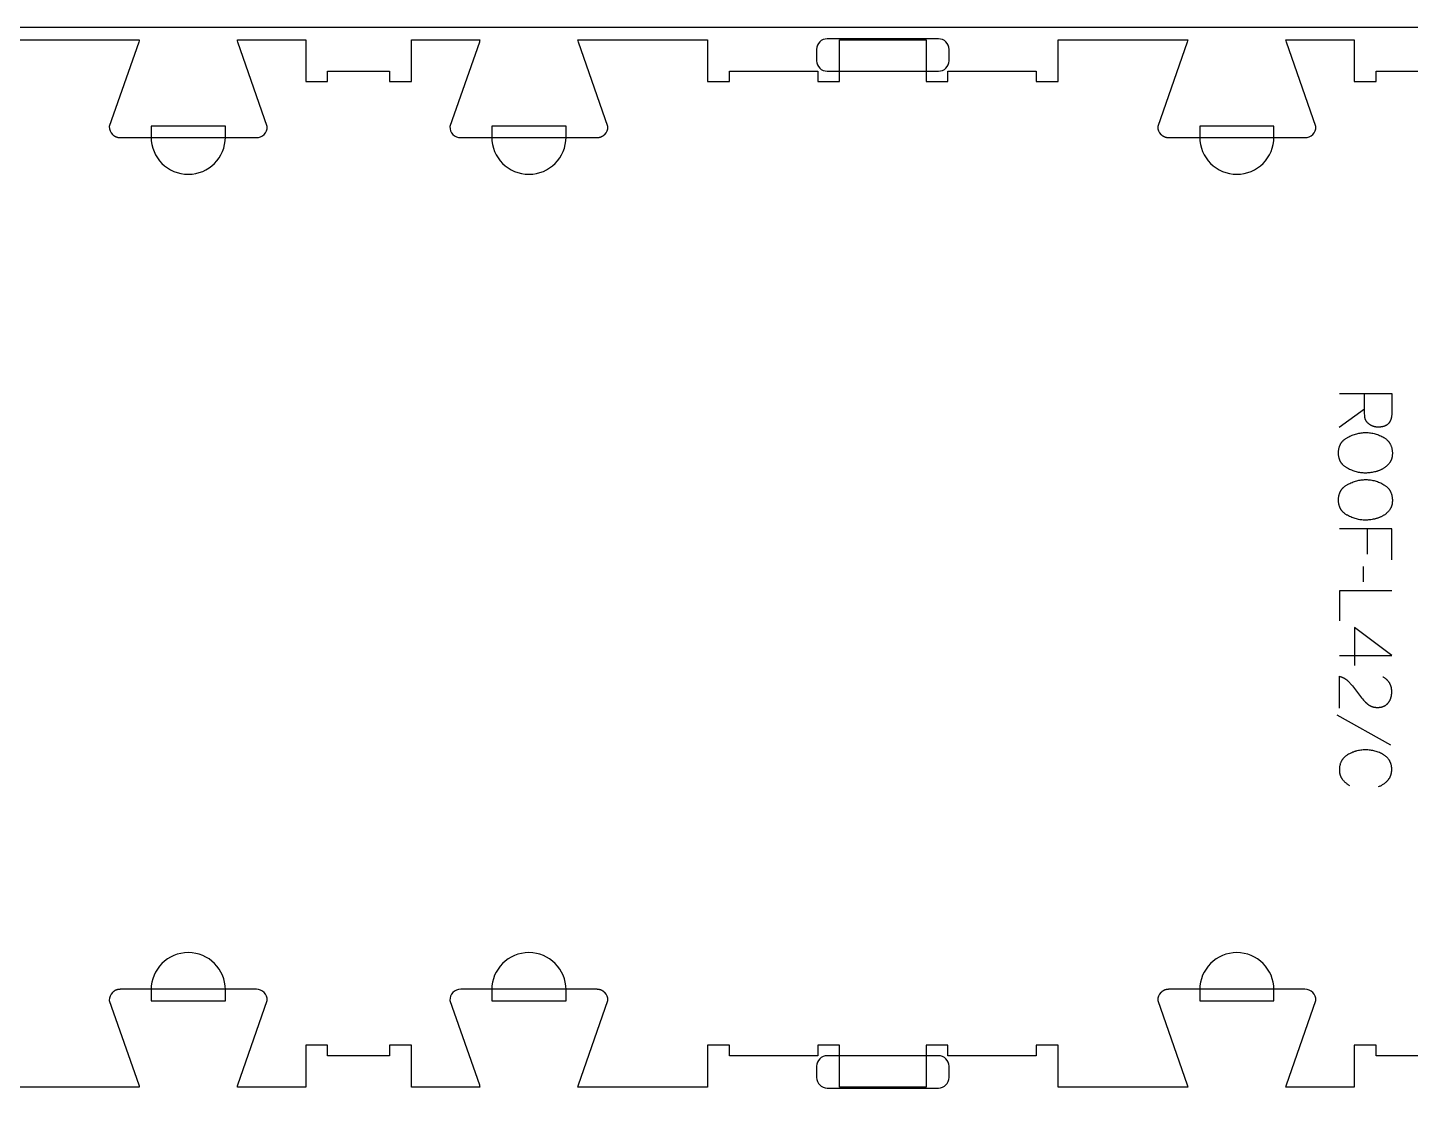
# Model space of a CAD drawing. Extents: x -7518 to -4335, y -84343 to -75479.
# Drawn here: x -6754 to -5963, y -76795 to -76183 of the extents above; entities that cross this region are included whole.
import ezdxf

# ---------------------------------------------------------------- set-up
doc = ezdxf.new("R2010")
doc.units = 0
for name, color, linetype in [('0_SHEET_SPRUCEPLY_2440X122', 1, 'CONTINUOUS'), ('1_ANYTOOL_1MMDEEP_LABELS_S', 2, 'CONTINUOUS'), ('4_ANYTOOL_CUTTHROUGH_OUTSI', 5, 'CONTINUOUS'), ('5_ANYTOOL_HALF_MILL_9MM_IN', 3, 'CONTINUOUS')]:
    doc.layers.add(name, color=color, linetype=linetype)

msp = doc.modelspace()

# ---------------------------------------------------------------- linework, layer by layer
at = {"layer": '0_SHEET_SPRUCEPLY_2440X122'}
msp.add_lwpolyline([(-7146.3, -76182.96), (-7146.3, -77402.96), (-4706.3, -77402.96), (-4706.3, -76182.96)], close=True, dxfattribs=at)
at = {"layer": '1_ANYTOOL_1MMDEEP_LABELS_S'}
for points in [[(-6003.51, -76392.29), (-5973.51, -76392.29), (-5973.51, -76403.65), (-5973.51, -76404.14), (-5973.54, -76404.61), (-5973.55, -76404.84), (-5973.57, -76405.07), (-5973.6, -76405.29), (-5973.63, -76405.51), (-5973.66, -76405.73), (-5973.7, -76405.94), (-5973.74, -76406.15), (-5973.78, -76406.36), (-5973.83, -76406.56), (-5973.88, -76406.75), (-5973.94, -76406.95), (-5974, -76407.13), (-5974.06, -76407.32), (-5974.13, -76407.5), (-5974.2, -76407.68), (-5974.27, -76407.85), (-5974.35, -76408.02), (-5974.43, -76408.18), (-5974.52, -76408.35), (-5974.61, -76408.5), (-5974.7, -76408.66), (-5974.8, -76408.81), (-5974.9, -76408.95), (-5975.01, -76409.1), (-5975.12, -76409.23), (-5975.23, -76409.37), (-5975.35, -76409.5), (-5975.47, -76409.63), (-5975.59, -76409.75), (-5975.72, -76409.87), (-5975.85, -76409.98), (-5975.99, -76410.09), (-5976.13, -76410.2), (-5976.27, -76410.3), (-5976.42, -76410.4), (-5976.57, -76410.5), (-5976.72, -76410.59), (-5976.88, -76410.68), (-5977.05, -76410.76), (-5977.21, -76410.84), (-5977.38, -76410.92), (-5977.56, -76410.99), (-5977.74, -76411.06), (-5977.92, -76411.12), (-5978.1, -76411.18), (-5978.29, -76411.24), (-5978.49, -76411.29), (-5978.68, -76411.34), (-5978.88, -76411.38), (-5979.09, -76411.42), (-5979.3, -76411.46), (-5979.51, -76411.49), (-5979.73, -76411.52), (-5979.95, -76411.55), (-5980.17, -76411.57), (-5980.4, -76411.59), (-5980.87, -76411.61), (-5981.35, -76411.62), (-5981.52, -76411.62), (-5981.7, -76411.61), (-5981.87, -76411.6), (-5982.05, -76411.59), (-5982.22, -76411.57), (-5982.39, -76411.56), (-5982.56, -76411.53), (-5982.73, -76411.51), (-5982.9, -76411.48), (-5983.07, -76411.44), (-5983.24, -76411.41), (-5983.4, -76411.37), (-5983.57, -76411.32), (-5983.73, -76411.28), (-5983.9, -76411.23), (-5984.06, -76411.17), (-5984.22, -76411.12), (-5984.38, -76411.06), (-5984.54, -76410.99), (-5984.7, -76410.92), (-5984.86, -76410.85), (-5985.02, -76410.78), (-5985.17, -76410.7), (-5985.33, -76410.62), (-5985.48, -76410.53), (-5985.63, -76410.44), (-5985.79, -76410.35), (-5985.94, -76410.26), (-5986.09, -76410.16), (-5986.24, -76410.05), (-5986.39, -76409.95), (-5986.53, -76409.84), (-5986.68, -76409.73), (-5986.82, -76409.61), (-5986.96, -76409.5), (-5987.09, -76409.38), (-5987.22, -76409.25), (-5987.34, -76409.13), (-5987.46, -76409), (-5987.57, -76408.87), (-5987.68, -76408.74), (-5987.79, -76408.61), (-5987.89, -76408.47), (-5987.98, -76408.33), (-5988.07, -76408.19), (-5988.16, -76408.05), (-5988.25, -76407.9), (-5988.32, -76407.76), (-5988.4, -76407.6), (-5988.47, -76407.45), (-5988.53, -76407.3), (-5988.59, -76407.14), (-5988.65, -76406.98), (-5988.7, -76406.82), (-5988.75, -76406.65), (-5988.79, -76406.48), (-5988.83, -76406.31), (-5988.87, -76406.14), (-5988.89, -76405.97), (-5988.92, -76405.79), (-5988.94, -76405.61), (-5988.96, -76405.43), (-5988.97, -76405.25), (-5989.04, -76403.33), (-5989.06, -76401.29), (-5989.06, -76392.33)], [(-5989.06, -76401.29), (-6003.55, -76411.75)], [(-5973.51, -76487.56), (-5973.51, -76469.9), (-6003.51, -76469.9)], [(-5987.48, -76484.39), (-5987.48, -76469.9)], [(-5989.62, -76500.2), (-5989.71, -76491.42)], [(-5973.51, -76505.35), (-6003.51, -76505.35), (-6003.51, -76522.45)], [(-6003.51, -76542.29), (-5973.46, -76542.33), (-5994.85, -76526.3)], [(-5994.85, -76526.3), (-5994.85, -76548.08)], [(-6003.46, -76572.5), (-6003.42, -76554.2), (-6002.96, -76554.35), (-6002.74, -76554.43), (-6002.52, -76554.51), (-6002.3, -76554.6), (-6002.08, -76554.69), (-6001.87, -76554.78), (-6001.65, -76554.87), (-6001.44, -76554.97), (-6001.24, -76555.08), (-6001.03, -76555.18), (-6000.83, -76555.3), (-6000.63, -76555.41), (-6000.43, -76555.53), (-6000.23, -76555.65), (-6000.04, -76555.77), (-5999.85, -76555.9), (-5999.66, -76556.03), (-5999.47, -76556.17), (-5999.29, -76556.31), (-5999.11, -76556.45), (-5998.93, -76556.6), (-5998.75, -76556.75), (-5998.58, -76556.9), (-5998.41, -76557.06), (-5998.24, -76557.22), (-5998.07, -76557.38), (-5997.91, -76557.55), (-5997.74, -76557.72), (-5997.58, -76557.89), (-5997.27, -76558.25), (-5996.05, -76559.73), (-5994.86, -76561.22), (-5993.71, -76562.73), (-5992.58, -76564.25), (-5992.02, -76565.01), (-5991.45, -76565.74), (-5990.87, -76566.45), (-5990.28, -76567.14), (-5989.69, -76567.81), (-5989.09, -76568.45), (-5988.48, -76569.07), (-5987.86, -76569.68), (-5987.71, -76569.82), (-5987.55, -76569.96), (-5987.39, -76570.1), (-5987.22, -76570.23), (-5987.06, -76570.35), (-5986.89, -76570.48), (-5986.72, -76570.59), (-5986.55, -76570.71), (-5986.37, -76570.81), (-5986.2, -76570.92), (-5986.02, -76571.02), (-5985.84, -76571.11), (-5985.65, -76571.2), (-5985.47, -76571.29), (-5985.28, -76571.37), (-5985.09, -76571.44), (-5984.9, -76571.51), (-5984.7, -76571.58), (-5984.5, -76571.64), (-5984.3, -76571.7), (-5984.1, -76571.75), (-5983.9, -76571.8), (-5983.69, -76571.85), (-5983.48, -76571.88), (-5983.27, -76571.92), (-5983.06, -76571.95), (-5982.84, -76571.97), (-5982.63, -76572), (-5982.41, -76572.01), (-5982.19, -76572.02), (-5981.96, -76572.03), (-5981.73, -76572.03), (-5981.48, -76572.03), (-5981.24, -76572.02), (-5981, -76572.01), (-5980.76, -76571.99), (-5980.52, -76571.97), (-5980.29, -76571.94), (-5980.06, -76571.91), (-5979.84, -76571.87), (-5979.62, -76571.83), (-5979.4, -76571.79), (-5979.19, -76571.73), (-5978.98, -76571.68), (-5978.78, -76571.61), (-5978.58, -76571.55), (-5978.38, -76571.48), (-5978.19, -76571.4), (-5978, -76571.32), (-5977.81, -76571.23), (-5977.63, -76571.14), (-5977.45, -76571.04), (-5977.28, -76570.94), (-5977.11, -76570.84), (-5976.94, -76570.73), (-5976.78, -76570.61), (-5976.62, -76570.49), (-5976.46, -76570.36), (-5976.31, -76570.23), (-5976.16, -76570.1), (-5976.02, -76569.96), (-5975.88, -76569.81), (-5975.74, -76569.66), (-5975.61, -76569.5), (-5975.48, -76569.34), (-5975.35, -76569.18), (-5975.23, -76569.02), (-5975.11, -76568.85), (-5975, -76568.68), (-5974.89, -76568.51), (-5974.79, -76568.33), (-5974.69, -76568.16), (-5974.59, -76567.98), (-5974.5, -76567.79), (-5974.41, -76567.61), (-5974.33, -76567.42), (-5974.25, -76567.23), (-5974.17, -76567.04), (-5974.1, -76566.84), (-5974.03, -76566.64), (-5973.97, -76566.44), (-5973.91, -76566.24), (-5973.85, -76566.03), (-5973.8, -76565.82), (-5973.75, -76565.61), (-5973.71, -76565.4), (-5973.67, -76565.18), (-5973.64, -76564.96), (-5973.61, -76564.74), (-5973.58, -76564.52), (-5973.56, -76564.29), (-5973.54, -76564.06), (-5973.52, -76563.83), (-5973.51, -76563.59), (-5973.51, -76563.12), (-5973.51, -76562.75), (-5973.53, -76562.39), (-5973.55, -76562.04), (-5973.59, -76561.69), (-5973.63, -76561.35), (-5973.68, -76561.02), (-5973.75, -76560.69), (-5973.82, -76560.37), (-5973.91, -76560.06), (-5973.96, -76559.9), (-5974, -76559.75), (-5974.05, -76559.6), (-5974.11, -76559.45), (-5974.16, -76559.3), (-5974.22, -76559.15), (-5974.28, -76559.01), (-5974.35, -76558.86), (-5974.41, -76558.72), (-5974.48, -76558.58), (-5974.55, -76558.44), (-5974.63, -76558.31), (-5974.7, -76558.17), (-5974.78, -76558.04), (-5974.86, -76557.91), (-5974.95, -76557.78), (-5975.03, -76557.65), (-5975.12, -76557.52), (-5975.21, -76557.4), (-5975.3, -76557.27), (-5975.4, -76557.15), (-5975.5, -76557.03), (-5975.6, -76556.91), (-5975.7, -76556.8), (-5975.81, -76556.68), (-5975.92, -76556.57), (-5976.03, -76556.45), (-5976.14, -76556.34), (-5976.26, -76556.23), (-5976.37, -76556.13), (-5976.5, -76556.02), (-5976.62, -76555.92), (-5976.87, -76555.71), (-5977.14, -76555.52), (-5977.41, -76555.33), (-5977.69, -76555.14), (-5977.99, -76554.97), (-5978.29, -76554.8), (-5978.61, -76554.63)], [(-5973.98, -76593.72), (-6004.75, -76576.53)], [(-5981.01, -76617.33), (-5980.6, -76617.17), (-5980.21, -76617), (-5979.82, -76616.82), (-5979.45, -76616.63), (-5979.08, -76616.43), (-5978.72, -76616.22), (-5978.37, -76616), (-5978.03, -76615.77), (-5977.7, -76615.53), (-5977.38, -76615.28), (-5977.06, -76615.03), (-5976.76, -76614.76), (-5976.46, -76614.48), (-5976.18, -76614.19), (-5975.9, -76613.89), (-5975.63, -76613.58), (-5975.5, -76613.42), (-5975.37, -76613.26), (-5975.25, -76613.1), (-5975.13, -76612.94), (-5975.02, -76612.77), (-5974.91, -76612.6), (-5974.8, -76612.43), (-5974.7, -76612.26), (-5974.6, -76612.09), (-5974.51, -76611.91), (-5974.42, -76611.73), (-5974.33, -76611.55), (-5974.25, -76611.36), (-5974.18, -76611.18), (-5974.1, -76610.99), (-5974.04, -76610.8), (-5973.97, -76610.61), (-5973.91, -76610.42), (-5973.86, -76610.22), (-5973.8, -76610.02), (-5973.76, -76609.82), (-5973.71, -76609.62), (-5973.67, -76609.41), (-5973.64, -76609.21), (-5973.61, -76609), (-5973.58, -76608.79), (-5973.56, -76608.57), (-5973.54, -76608.36), (-5973.52, -76608.14), (-5973.51, -76607.92), (-5973.51, -76607.7), (-5973.51, -76607.48), (-5973.51, -76607.13), (-5973.52, -76606.79), (-5973.55, -76606.46), (-5973.58, -76606.14), (-5973.62, -76605.81), (-5973.67, -76605.5), (-5973.73, -76605.19), (-5973.8, -76604.88), (-5973.88, -76604.58), (-5973.96, -76604.29), (-5974.06, -76604), (-5974.17, -76603.71), (-5974.28, -76603.43), (-5974.34, -76603.29), (-5974.4, -76603.16), (-5974.47, -76603.02), (-5974.54, -76602.89), (-5974.61, -76602.76), (-5974.68, -76602.63), (-5974.75, -76602.5), (-5974.83, -76602.37), (-5974.91, -76602.24), (-5974.99, -76602.12), (-5975.07, -76601.99), (-5975.16, -76601.87), (-5975.25, -76601.75), (-5975.34, -76601.63), (-5975.53, -76601.39), (-5975.72, -76601.16), (-5975.93, -76600.93), (-5976.15, -76600.71), (-5976.37, -76600.5), (-5976.6, -76600.29), (-5976.85, -76600.08), (-5977.1, -76599.88), (-5977.36, -76599.69), (-5977.63, -76599.5), (-5977.91, -76599.32), (-5978.2, -76599.14), (-5978.79, -76598.8), (-5979.39, -76598.48), (-5979.99, -76598.19), (-5980.6, -76597.91), (-5981.22, -76597.66), (-5981.85, -76597.43), (-5982.48, -76597.22), (-5983.12, -76597.03), (-5983.77, -76596.87), (-5984.42, -76596.73), (-5985.09, -76596.61), (-5985.76, -76596.51), (-5986.43, -76596.43), (-5987.12, -76596.38), (-5987.81, -76596.34), (-5988.51, -76596.33), (-5989.2, -76596.34), (-5989.89, -76596.38), (-5990.58, -76596.43), (-5991.26, -76596.51), (-5991.92, -76596.61), (-5992.59, -76596.73), (-5993.24, -76596.88), (-5993.57, -76596.96), (-5993.89, -76597.04), (-5994.21, -76597.14), (-5994.53, -76597.23), (-5994.85, -76597.34), (-5995.16, -76597.45), (-5995.48, -76597.56), (-5995.79, -76597.68), (-5996.41, -76597.94), (-5997.02, -76598.21), (-5997.63, -76598.51), (-5998.22, -76598.84), (-5998.81, -76599.18), (-5999.1, -76599.36), (-5999.38, -76599.55), (-5999.65, -76599.74), (-5999.91, -76599.94), (-6000.16, -76600.14), (-6000.41, -76600.35), (-6000.64, -76600.57), (-6000.87, -76600.79), (-6001.08, -76601.02), (-6001.29, -76601.25), (-6001.48, -76601.49), (-6001.58, -76601.61), (-6001.67, -76601.73), (-6001.76, -76601.86), (-6001.85, -76601.98), (-6001.94, -76602.11), (-6002.02, -76602.24), (-6002.1, -76602.37), (-6002.18, -76602.5), (-6002.26, -76602.63), (-6002.33, -76602.77), (-6002.4, -76602.9), (-6002.47, -76603.04), (-6002.61, -76603.32), (-6002.73, -76603.6), (-6002.85, -76603.89), (-6002.95, -76604.19), (-6003.05, -76604.49), (-6003.13, -76604.8), (-6003.21, -76605.11), (-6003.28, -76605.43), (-6003.34, -76605.75), (-6003.39, -76606.08), (-6003.43, -76606.42), (-6003.46, -76606.76), (-6003.49, -76607.11), (-6003.5, -76607.46), (-6003.51, -76607.82), (-6003.5, -76608.2), (-6003.48, -76608.57), (-6003.47, -76608.76), (-6003.45, -76608.94), (-6003.43, -76609.12), (-6003.4, -76609.3), (-6003.38, -76609.48), (-6003.35, -76609.65), (-6003.31, -76609.83), (-6003.28, -76610), (-6003.24, -76610.17), (-6003.19, -76610.34), (-6003.15, -76610.5), (-6003.1, -76610.67), (-6003.05, -76610.83), (-6002.99, -76610.99), (-6002.93, -76611.15), (-6002.87, -76611.31), (-6002.8, -76611.46), (-6002.74, -76611.62), (-6002.66, -76611.77), (-6002.59, -76611.92), (-6002.51, -76612.06), (-6002.43, -76612.21), (-6002.35, -76612.35), (-6002.26, -76612.5), (-6002.17, -76612.64), (-6002.07, -76612.77), (-6001.98, -76612.91), (-6001.88, -76613.05), (-6001.67, -76613.31), (-6001.46, -76613.57), (-6001.23, -76613.83), (-6001, -76614.08), (-6000.77, -76614.32), (-6000.52, -76614.56), (-6000.27, -76614.79), (-6000.01, -76615.02), (-5999.75, -76615.24), (-5999.47, -76615.46), (-5999.19, -76615.67), (-5998.9, -76615.88), (-5998.61, -76616.08), (-5998.31, -76616.27), (-5997.99, -76616.46), (-5997.68, -76616.65)]]:
    msp.add_lwpolyline(points, dxfattribs=at)
for points in [[(-5973.16, -76426.75), (-5973.17, -76427.12), (-5973.19, -76427.48), (-5973.21, -76427.84), (-5973.26, -76428.19), (-5973.28, -76428.36), (-5973.31, -76428.53), (-5973.34, -76428.7), (-5973.37, -76428.87), (-5973.41, -76429.04), (-5973.45, -76429.2), (-5973.49, -76429.36), (-5973.53, -76429.52), (-5973.58, -76429.68), (-5973.63, -76429.84), (-5973.68, -76429.99), (-5973.74, -76430.14), (-5973.8, -76430.3), (-5973.86, -76430.45), (-5973.93, -76430.59), (-5973.99, -76430.74), (-5974.07, -76430.88), (-5974.14, -76431.03), (-5974.22, -76431.17), (-5974.29, -76431.31), (-5974.38, -76431.44), (-5974.46, -76431.58), (-5974.55, -76431.71), (-5974.64, -76431.85), (-5974.83, -76432.11), (-5975.02, -76432.36), (-5975.22, -76432.61), (-5975.43, -76432.85), (-5975.64, -76433.09), (-5975.86, -76433.32), (-5976.09, -76433.54), (-5976.32, -76433.76), (-5976.56, -76433.97), (-5976.8, -76434.18), (-5977.05, -76434.38), (-5977.31, -76434.57), (-5977.57, -76434.76), (-5977.84, -76434.95), (-5978.11, -76435.12), (-5978.39, -76435.3), (-5978.68, -76435.46), (-5978.97, -76435.62), (-5979.26, -76435.78), (-5979.56, -76435.93), (-5979.86, -76436.07), (-5980.16, -76436.21), (-5980.47, -76436.34), (-5980.78, -76436.46), (-5981.1, -76436.58), (-5981.41, -76436.7), (-5981.74, -76436.81), (-5982.06, -76436.91), (-5982.39, -76437.01), (-5982.73, -76437.1), (-5983.06, -76437.19), (-5983.41, -76437.27), (-5984.09, -76437.41), (-5984.76, -76437.54), (-5985.43, -76437.65), (-5986.09, -76437.73), (-5986.75, -76437.8), (-5987.4, -76437.85), (-5988.04, -76437.88), (-5988.68, -76437.89), (-5989.31, -76437.88), (-5989.95, -76437.85), (-5990.59, -76437.79), (-5991.23, -76437.72), (-5991.86, -76437.62), (-5992.5, -76437.5), (-5993.14, -76437.36), (-5993.78, -76437.2), (-5994.41, -76437.01), (-5995.05, -76436.81), (-5995.69, -76436.58), (-5996.33, -76436.33), (-5996.96, -76436.06), (-5997.6, -76435.77), (-5998.24, -76435.46), (-5998.88, -76435.13), (-5999.19, -76434.95), (-5999.49, -76434.77), (-5999.79, -76434.58), (-6000.07, -76434.38), (-6000.35, -76434.18), (-6000.61, -76433.98), (-6000.86, -76433.76), (-6001.11, -76433.54), (-6001.23, -76433.43), (-6001.34, -76433.32), (-6001.46, -76433.2), (-6001.57, -76433.09), (-6001.67, -76432.97), (-6001.78, -76432.85), (-6001.88, -76432.73), (-6001.98, -76432.6), (-6002.08, -76432.48), (-6002.18, -76432.35), (-6002.27, -76432.22), (-6002.36, -76432.1), (-6002.45, -76431.96), (-6002.54, -76431.83), (-6002.62, -76431.7), (-6002.7, -76431.56), (-6002.78, -76431.43), (-6002.86, -76431.29), (-6002.93, -76431.15), (-6003, -76431), (-6003.07, -76430.86), (-6003.14, -76430.72), (-6003.2, -76430.57), (-6003.26, -76430.42), (-6003.32, -76430.27), (-6003.37, -76430.12), (-6003.43, -76429.97), (-6003.48, -76429.82), (-6003.57, -76429.5), (-6003.66, -76429.18), (-6003.73, -76428.86), (-6003.8, -76428.53), (-6003.85, -76428.19), (-6003.9, -76427.84), (-6003.93, -76427.49), (-6003.96, -76427.14), (-6003.97, -76426.77), (-6003.98, -76426.4), (-6003.97, -76426.02), (-6003.96, -76425.65), (-6003.93, -76425.28), (-6003.9, -76424.91), (-6003.85, -76424.56), (-6003.79, -76424.21), (-6003.73, -76423.87), (-6003.65, -76423.53), (-6003.57, -76423.2), (-6003.47, -76422.88), (-6003.42, -76422.72), (-6003.36, -76422.56), (-6003.31, -76422.41), (-6003.25, -76422.25), (-6003.19, -76422.1), (-6003.12, -76421.95), (-6003.05, -76421.8), (-6002.98, -76421.66), (-6002.91, -76421.51), (-6002.84, -76421.37), (-6002.76, -76421.22), (-6002.68, -76421.08), (-6002.6, -76420.95), (-6002.51, -76420.81), (-6002.43, -76420.67), (-6002.34, -76420.54), (-6002.24, -76420.41), (-6002.15, -76420.28), (-6002.05, -76420.15), (-6001.95, -76420.02), (-6001.85, -76419.89), (-6001.74, -76419.77), (-6001.64, -76419.65), (-6001.53, -76419.53), (-6001.41, -76419.41), (-6001.3, -76419.29), (-6001.18, -76419.18), (-6001.06, -76419.06), (-6000.94, -76418.95), (-6000.81, -76418.84), (-6000.55, -76418.62), (-6000.29, -76418.41), (-6000.01, -76418.21), (-5999.72, -76418.02), (-5999.42, -76417.83), (-5999.11, -76417.64), (-5998.79, -76417.47), (-5998.14, -76417.13), (-5997.49, -76416.82), (-5996.85, -76416.53), (-5996.2, -76416.26), (-5995.55, -76416.01), (-5994.9, -76415.78), (-5994.25, -76415.58), (-5993.59, -76415.39), (-5992.94, -76415.23), (-5992.29, -76415.09), (-5991.64, -76414.97), (-5990.99, -76414.88), (-5990.34, -76414.8), (-5989.68, -76414.75), (-5989.03, -76414.71), (-5988.38, -76414.7), (-5987.68, -76414.71), (-5987, -76414.75), (-5986.31, -76414.81), (-5985.64, -76414.88), (-5984.97, -76414.99), (-5984.3, -76415.11), (-5983.65, -76415.26), (-5982.99, -76415.43), (-5982.35, -76415.62), (-5981.71, -76415.83), (-5981.07, -76416.07), (-5980.44, -76416.33), (-5979.82, -76416.61), (-5979.2, -76416.92), (-5978.59, -76417.25), (-5977.98, -76417.6), (-5977.69, -76417.78), (-5977.4, -76417.97), (-5977.12, -76418.17), (-5976.85, -76418.37), (-5976.6, -76418.58), (-5976.35, -76418.8), (-5976.11, -76419.02), (-5975.87, -76419.25), (-5975.76, -76419.37), (-5975.65, -76419.49), (-5975.55, -76419.61), (-5975.44, -76419.73), (-5975.34, -76419.86), (-5975.24, -76419.98), (-5975.14, -76420.11), (-5975.05, -76420.24), (-5974.95, -76420.37), (-5974.86, -76420.5), (-5974.77, -76420.64), (-5974.69, -76420.77), (-5974.6, -76420.91), (-5974.52, -76421.05), (-5974.44, -76421.19), (-5974.37, -76421.33), (-5974.29, -76421.47), (-5974.22, -76421.62), (-5974.09, -76421.92), (-5973.96, -76422.22), (-5973.84, -76422.53), (-5973.73, -76422.84), (-5973.63, -76423.16), (-5973.54, -76423.49), (-5973.46, -76423.83), (-5973.39, -76424.17), (-5973.33, -76424.52), (-5973.28, -76424.87), (-5973.24, -76425.23), (-5973.21, -76425.6), (-5973.18, -76425.98), (-5973.17, -76426.36)], [(-5973.16, -76453.7), (-5973.17, -76454.08), (-5973.19, -76454.44), (-5973.21, -76454.8), (-5973.26, -76455.15), (-5973.28, -76455.32), (-5973.31, -76455.49), (-5973.34, -76455.66), (-5973.37, -76455.83), (-5973.41, -76455.99), (-5973.45, -76456.16), (-5973.49, -76456.32), (-5973.53, -76456.48), (-5973.58, -76456.64), (-5973.63, -76456.79), (-5973.68, -76456.95), (-5973.74, -76457.1), (-5973.8, -76457.25), (-5973.86, -76457.4), (-5973.93, -76457.55), (-5973.99, -76457.7), (-5974.07, -76457.84), (-5974.14, -76457.98), (-5974.22, -76458.13), (-5974.29, -76458.26), (-5974.38, -76458.4), (-5974.46, -76458.54), (-5974.55, -76458.67), (-5974.64, -76458.8), (-5974.83, -76459.06), (-5975.02, -76459.32), (-5975.22, -76459.56), (-5975.43, -76459.81), (-5975.64, -76460.04), (-5975.86, -76460.27), (-5976.09, -76460.5), (-5976.32, -76460.72), (-5976.56, -76460.93), (-5976.8, -76461.14), (-5977.05, -76461.34), (-5977.31, -76461.53), (-5977.57, -76461.72), (-5977.84, -76461.9), (-5978.11, -76462.08), (-5978.39, -76462.25), (-5978.68, -76462.42), (-5978.97, -76462.58), (-5979.26, -76462.73), (-5979.56, -76462.88), (-5979.86, -76463.03), (-5980.16, -76463.16), (-5980.47, -76463.3), (-5980.78, -76463.42), (-5981.1, -76463.54), (-5981.41, -76463.66), (-5981.74, -76463.77), (-5982.06, -76463.87), (-5982.39, -76463.97), (-5982.73, -76464.06), (-5983.06, -76464.14), (-5983.41, -76464.23), (-5984.09, -76464.37), (-5984.76, -76464.5), (-5985.43, -76464.6), (-5986.09, -76464.69), (-5986.75, -76464.76), (-5987.4, -76464.81), (-5988.04, -76464.84), (-5988.68, -76464.85), (-5989.31, -76464.84), (-5989.95, -76464.8), (-5990.59, -76464.75), (-5991.23, -76464.67), (-5991.86, -76464.58), (-5992.5, -76464.46), (-5993.14, -76464.32), (-5993.78, -76464.16), (-5994.41, -76463.97), (-5995.05, -76463.77), (-5995.69, -76463.54), (-5996.33, -76463.29), (-5996.96, -76463.02), (-5997.6, -76462.73), (-5998.24, -76462.42), (-5998.88, -76462.08), (-5999.19, -76461.91), (-5999.49, -76461.72), (-5999.79, -76461.54), (-6000.07, -76461.34), (-6000.35, -76461.14), (-6000.61, -76460.93), (-6000.86, -76460.72), (-6001.11, -76460.5), (-6001.23, -76460.39), (-6001.34, -76460.27), (-6001.46, -76460.16), (-6001.57, -76460.04), (-6001.67, -76459.92), (-6001.78, -76459.8), (-6001.88, -76459.68), (-6001.98, -76459.56), (-6002.08, -76459.44), (-6002.18, -76459.31), (-6002.27, -76459.18), (-6002.36, -76459.05), (-6002.45, -76458.92), (-6002.54, -76458.79), (-6002.62, -76458.66), (-6002.7, -76458.52), (-6002.78, -76458.38), (-6002.86, -76458.24), (-6002.93, -76458.1), (-6003, -76457.96), (-6003.07, -76457.82), (-6003.14, -76457.67), (-6003.2, -76457.53), (-6003.26, -76457.38), (-6003.32, -76457.23), (-6003.37, -76457.08), (-6003.43, -76456.93), (-6003.48, -76456.77), (-6003.57, -76456.46), (-6003.66, -76456.14), (-6003.73, -76455.81), (-6003.8, -76455.48), (-6003.85, -76455.14), (-6003.9, -76454.8), (-6003.93, -76454.45), (-6003.96, -76454.09), (-6003.97, -76453.73), (-6003.98, -76453.36), (-6003.97, -76452.98), (-6003.96, -76452.6), (-6003.93, -76452.23), (-6003.9, -76451.87), (-6003.85, -76451.52), (-6003.79, -76451.17), (-6003.73, -76450.82), (-6003.65, -76450.49), (-6003.57, -76450.16), (-6003.47, -76449.84), (-6003.42, -76449.68), (-6003.36, -76449.52), (-6003.31, -76449.37), (-6003.25, -76449.21), (-6003.19, -76449.06), (-6003.12, -76448.91), (-6003.05, -76448.76), (-6002.98, -76448.61), (-6002.91, -76448.47), (-6002.84, -76448.32), (-6002.76, -76448.18), (-6002.68, -76448.04), (-6002.6, -76447.9), (-6002.51, -76447.77), (-6002.43, -76447.63), (-6002.34, -76447.5), (-6002.24, -76447.36), (-6002.15, -76447.23), (-6002.05, -76447.1), (-6001.95, -76446.98), (-6001.85, -76446.85), (-6001.74, -76446.73), (-6001.64, -76446.61), (-6001.53, -76446.49), (-6001.41, -76446.37), (-6001.3, -76446.25), (-6001.18, -76446.13), (-6001.06, -76446.02), (-6000.94, -76445.91), (-6000.81, -76445.8), (-6000.55, -76445.58), (-6000.29, -76445.37), (-6000.01, -76445.17), (-5999.72, -76444.97), (-5999.42, -76444.78), (-5999.11, -76444.6), (-5998.79, -76444.43), (-5998.14, -76444.09), (-5997.49, -76443.78), (-5996.85, -76443.49), (-5996.2, -76443.22), (-5995.55, -76442.97), (-5994.9, -76442.74), (-5994.25, -76442.54), (-5993.59, -76442.35), (-5992.94, -76442.19), (-5992.29, -76442.05), (-5991.64, -76441.93), (-5990.99, -76441.83), (-5990.34, -76441.76), (-5989.68, -76441.7), (-5989.03, -76441.67), (-5988.38, -76441.66), (-5987.68, -76441.67), (-5987, -76441.71), (-5986.31, -76441.76), (-5985.64, -76441.84), (-5984.97, -76441.94), (-5984.3, -76442.07), (-5983.65, -76442.21), (-5982.99, -76442.38), (-5982.35, -76442.58), (-5981.71, -76442.79), (-5981.07, -76443.03), (-5980.44, -76443.29), (-5979.82, -76443.57), (-5979.2, -76443.88), (-5978.59, -76444.2), (-5977.98, -76444.55), (-5977.69, -76444.74), (-5977.4, -76444.93), (-5977.12, -76445.13), (-5976.85, -76445.33), (-5976.6, -76445.54), (-5976.35, -76445.76), (-5976.11, -76445.98), (-5975.87, -76446.21), (-5975.76, -76446.33), (-5975.65, -76446.45), (-5975.55, -76446.57), (-5975.44, -76446.69), (-5975.34, -76446.81), (-5975.24, -76446.94), (-5975.14, -76447.07), (-5975.05, -76447.2), (-5974.95, -76447.33), (-5974.86, -76447.46), (-5974.77, -76447.59), (-5974.69, -76447.73), (-5974.6, -76447.87), (-5974.52, -76448), (-5974.44, -76448.15), (-5974.37, -76448.29), (-5974.29, -76448.43), (-5974.22, -76448.58), (-5974.09, -76448.87), (-5973.96, -76449.17), (-5973.84, -76449.48), (-5973.73, -76449.8), (-5973.63, -76450.12), (-5973.54, -76450.45), (-5973.46, -76450.79), (-5973.39, -76451.13), (-5973.33, -76451.48), (-5973.28, -76451.83), (-5973.24, -76452.19), (-5973.21, -76452.56), (-5973.18, -76452.93), (-5973.17, -76453.32)]]:
    msp.add_lwpolyline(points, close=True, dxfattribs=at)
at = {"layer": '4_ANYTOOL_CUTTHROUGH_OUTSI', "color": 5}
for points in [[(-6764.47, -76189.88), (-6690.28, -76189.88), (-6690.28, -76189.88, -0.061485), (-6690.51, -76191.27), (-6707.41, -76239.55), (-6707.42, -76239.59), (-6707.42, -76239.63), (-6707.42, -76239.63, 0.198912), (-6705.59, -76244.05), (-6705.48, -76244.16), (-6705.37, -76244.26), (-6705.26, -76244.36), (-6705.14, -76244.46), (-6705.03, -76244.55), (-6704.9, -76244.65), (-6704.78, -76244.74), (-6704.65, -76244.82), (-6704.52, -76244.91), (-6704.39, -76244.99), (-6704.26, -76245.07), (-6704.12, -76245.14), (-6703.99, -76245.21), (-6703.85, -76245.28), (-6703.71, -76245.35), (-6703.56, -76245.41), (-6703.42, -76245.47), (-6703.27, -76245.52), (-6703.13, -76245.57), (-6702.98, -76245.62), (-6702.83, -76245.66), (-6702.68, -76245.7), (-6702.53, -76245.73), (-6702.38, -76245.77), (-6702.23, -76245.79), (-6702.08, -76245.82), (-6701.92, -76245.84), (-6701.77, -76245.86), (-6701.62, -76245.87), (-6701.47, -76245.88), (-6701.32, -76245.88), (-6701.17, -76245.88), (-6623.17, -76245.88, 0.414214), (-6616.92, -76239.63), (-6616.92, -76239.59), (-6616.93, -76239.55), (-6633.83, -76191.27), (-6633.83, -76191.27, -0.061485), (-6634.07, -76189.88), (-6594.97, -76189.88), (-6594.97, -76213.63), (-6594.97, -76213.88), (-6582.47, -76213.88), (-6582.47, -76207.88), (-6546.97, -76207.88), (-6546.97, -76213.88), (-6534.47, -76213.88), (-6534.47, -76213.63), (-6534.47, -76189.88), (-6495.37, -76189.88), (-6495.37, -76189.88, -0.061485), (-6495.6, -76191.27), (-6512.5, -76239.55), (-6512.51, -76239.59), (-6512.51, -76239.63), (-6512.51, -76239.63, 0.414214), (-6506.26, -76245.88), (-6428.26, -76245.88), (-6428.12, -76245.88), (-6427.96, -76245.88), (-6427.81, -76245.87), (-6427.66, -76245.86), (-6427.51, -76245.84), (-6427.36, -76245.82), (-6427.21, -76245.79), (-6427.06, -76245.77), (-6426.91, -76245.73), (-6426.76, -76245.7), (-6426.61, -76245.66), (-6426.46, -76245.62), (-6426.31, -76245.57), (-6426.16, -76245.52), (-6426.02, -76245.47), (-6425.87, -76245.41), (-6425.73, -76245.35), (-6425.59, -76245.28), (-6425.45, -76245.21), (-6425.31, -76245.14), (-6425.18, -76245.07), (-6425.04, -76244.99), (-6424.91, -76244.91), (-6424.78, -76244.82), (-6424.66, -76244.74), (-6424.53, -76244.65), (-6424.41, -76244.55), (-6424.29, -76244.46), (-6424.18, -76244.36), (-6424.06, -76244.26), (-6423.95, -76244.16), (-6423.85, -76244.05, 0.198912), (-6422.01, -76239.63), (-6422.01, -76239.59), (-6422.03, -76239.55), (-6438.93, -76191.27), (-6438.93, -76191.27, -0.061485), (-6439.16, -76189.88), (-6364.97, -76189.88), (-6364.97, -76213.88), (-6352.47, -76213.88), (-6352.47, -76207.88), (-6301.97, -76207.88), (-6301.97, -76213.88), (-6289.47, -76213.88), (-6289.47, -76213.63), (-6289.47, -76189.88), (-6239.97, -76189.88), (-6239.97, -76213.88), (-6227.47, -76213.88), (-6227.47, -76207.88), (-6176.97, -76207.88), (-6176.97, -76213.88), (-6164.47, -76213.88), (-6164.47, -76189.88), (-6090.28, -76189.88), (-6090.28, -76189.88, -0.061485), (-6090.51, -76191.27), (-6107.41, -76239.55), (-6107.42, -76239.59), (-6107.42, -76239.63), (-6107.42, -76239.63, 0.198912), (-6105.59, -76244.05), (-6105.48, -76244.16), (-6105.37, -76244.26), (-6105.26, -76244.36), (-6105.14, -76244.46), (-6105.03, -76244.55), (-6104.9, -76244.65), (-6104.78, -76244.74), (-6104.65, -76244.82), (-6104.52, -76244.91), (-6104.39, -76244.99), (-6104.26, -76245.07), (-6104.12, -76245.14), (-6103.99, -76245.21), (-6103.85, -76245.28), (-6103.71, -76245.35), (-6103.56, -76245.41), (-6103.42, -76245.47), (-6103.27, -76245.52), (-6103.13, -76245.57), (-6102.98, -76245.62), (-6102.83, -76245.66), (-6102.68, -76245.7), (-6102.53, -76245.73), (-6102.38, -76245.77), (-6102.23, -76245.79), (-6102.08, -76245.82), (-6101.92, -76245.84), (-6101.77, -76245.86), (-6101.62, -76245.87), (-6101.47, -76245.88), (-6101.32, -76245.88), (-6101.17, -76245.88), (-6023.17, -76245.88, 0.414214), (-6016.92, -76239.63), (-6016.92, -76239.59), (-6016.93, -76239.55), (-6033.83, -76191.27), (-6033.83, -76191.27, -0.061485), (-6034.07, -76189.88), (-5994.97, -76189.88), (-5994.97, -76213.88), (-5982.47, -76213.88), (-5982.47, -76207.88), (-5946.97, -76207.88)], [(-5946.97, -76771.38), (-5982.47, -76771.38), (-5982.47, -76765.38), (-5994.97, -76765.38), (-5994.97, -76765.63), (-5994.97, -76789.38), (-6034.07, -76789.38), (-6034.07, -76789.38, -0.061485), (-6033.83, -76787.99), (-6016.93, -76739.72), (-6016.92, -76739.68), (-6016.92, -76739.63), (-6016.92, -76739.63, 0.414214), (-6023.17, -76733.38), (-6101.17, -76733.38), (-6101.32, -76733.39), (-6101.47, -76733.39), (-6101.62, -76733.4), (-6101.77, -76733.41), (-6101.92, -76733.43), (-6102.08, -76733.45), (-6102.23, -76733.47), (-6102.38, -76733.5), (-6102.53, -76733.53), (-6102.68, -76733.57), (-6102.83, -76733.61), (-6102.98, -76733.65), (-6103.13, -76733.7), (-6103.27, -76733.75), (-6103.42, -76733.8), (-6103.56, -76733.86), (-6103.71, -76733.92), (-6103.85, -76733.99), (-6103.99, -76734.05), (-6104.12, -76734.13), (-6104.26, -76734.2), (-6104.39, -76734.28), (-6104.52, -76734.36), (-6104.65, -76734.44), (-6104.78, -76734.53), (-6104.9, -76734.62), (-6105.03, -76734.71), (-6105.14, -76734.81), (-6105.26, -76734.91), (-6105.37, -76735.01), (-6105.48, -76735.11), (-6105.59, -76735.21, 0.198912), (-6107.42, -76739.63), (-6107.42, -76739.68), (-6107.41, -76739.72), (-6090.51, -76787.99), (-6090.51, -76787.99, -0.061485), (-6090.28, -76789.38), (-6114.72, -76789.38), (-6164.47, -76789.38), (-6164.47, -76765.38), (-6176.97, -76765.38), (-6176.97, -76771.38), (-6227.47, -76771.38), (-6227.47, -76765.38), (-6239.97, -76765.38), (-6239.97, -76789.38), (-6289.47, -76789.38), (-6289.47, -76765.38), (-6301.97, -76765.38), (-6301.97, -76771.38), (-6352.47, -76771.38), (-6352.47, -76765.38), (-6364.97, -76765.38), (-6364.97, -76789.38), (-6439.16, -76789.38), (-6439.16, -76789.38, -0.061485), (-6438.93, -76787.99), (-6422.03, -76739.72), (-6422.01, -76739.68), (-6422.01, -76739.63), (-6422.01, -76739.63, 0.198912), (-6423.85, -76735.21), (-6423.95, -76735.11), (-6424.06, -76735.01), (-6424.18, -76734.91), (-6424.29, -76734.81), (-6424.41, -76734.71), (-6424.53, -76734.62), (-6424.66, -76734.53), (-6424.78, -76734.44), (-6424.91, -76734.36), (-6425.04, -76734.28), (-6425.18, -76734.2), (-6425.31, -76734.13), (-6425.45, -76734.05), (-6425.59, -76733.99), (-6425.73, -76733.92), (-6425.87, -76733.86), (-6426.02, -76733.8), (-6426.16, -76733.75), (-6426.31, -76733.7), (-6426.46, -76733.65), (-6426.61, -76733.61), (-6426.76, -76733.57), (-6426.91, -76733.53), (-6427.06, -76733.5), (-6427.21, -76733.47), (-6427.36, -76733.45), (-6427.51, -76733.43), (-6427.66, -76733.41), (-6427.81, -76733.4), (-6427.96, -76733.39), (-6428.12, -76733.39), (-6428.26, -76733.38), (-6506.26, -76733.38, 0.414214), (-6512.51, -76739.63), (-6512.51, -76739.68), (-6512.5, -76739.72), (-6495.6, -76787.99), (-6495.6, -76787.99, -0.061485), (-6495.37, -76789.38), (-6534.47, -76789.38), (-6534.47, -76765.38), (-6546.97, -76765.38), (-6546.97, -76771.38), (-6582.47, -76771.38), (-6582.47, -76765.38), (-6594.97, -76765.38), (-6594.97, -76765.63), (-6594.97, -76789.38), (-6634.07, -76789.38), (-6634.07, -76789.38, -0.061485), (-6633.83, -76787.99), (-6616.93, -76739.72), (-6616.92, -76739.68), (-6616.92, -76739.63), (-6616.92, -76739.63, 0.414214), (-6623.17, -76733.38), (-6701.17, -76733.38), (-6701.32, -76733.39), (-6701.47, -76733.39), (-6701.62, -76733.4), (-6701.77, -76733.41), (-6701.92, -76733.43), (-6702.08, -76733.45), (-6702.23, -76733.47), (-6702.38, -76733.5), (-6702.53, -76733.53), (-6702.68, -76733.57), (-6702.83, -76733.61), (-6702.98, -76733.65), (-6703.13, -76733.7), (-6703.27, -76733.75), (-6703.42, -76733.8), (-6703.56, -76733.86), (-6703.71, -76733.92), (-6703.85, -76733.99), (-6703.99, -76734.05), (-6704.12, -76734.13), (-6704.26, -76734.2), (-6704.39, -76734.28), (-6704.52, -76734.36), (-6704.65, -76734.44), (-6704.78, -76734.53), (-6704.9, -76734.62), (-6705.03, -76734.71), (-6705.14, -76734.81), (-6705.26, -76734.91), (-6705.37, -76735.01), (-6705.48, -76735.11), (-6705.59, -76735.21, 0.198912), (-6707.42, -76739.63), (-6707.42, -76739.68), (-6707.41, -76739.72), (-6690.51, -76787.99), (-6690.51, -76787.99, -0.061485), (-6690.28, -76789.38), (-6714.72, -76789.38), (-6764.47, -76789.38)]]:
    msp.add_lwpolyline(points, format="xyb", dxfattribs=at)
at = {"layer": '5_ANYTOOL_HALF_MILL_9MM_IN', "color": 3}
for points in [[(-6296.59, -76189.38, 0.414214), (-6302.59, -76195.38), (-6302.59, -76201.88, 0.414214), (-6296.59, -76207.88), (-6232.84, -76207.88, 0.414214), (-6226.84, -76201.88), (-6226.84, -76195.38, 0.414214), (-6232.84, -76189.38)], [(-6683.42, -76245.63, 1), (-6640.92, -76245.63), (-6640.92, -76245.38), (-6640.92, -76239.38), (-6683.42, -76239.38), (-6683.42, -76245.38), (-6683.42, -76245.63)], [(-6488.51, -76245.63, 1), (-6446.01, -76245.63), (-6446.01, -76245.38), (-6446.01, -76239.38), (-6488.51, -76239.38), (-6488.51, -76245.38), (-6488.51, -76245.63)], [(-6083.42, -76245.63, 1), (-6040.92, -76245.63), (-6040.92, -76245.38), (-6040.92, -76239.38), (-6083.42, -76239.38), (-6083.42, -76245.38), (-6083.42, -76245.63)], [(-6640.92, -76733.63, 1), (-6683.42, -76733.63), (-6683.42, -76733.88), (-6683.42, -76739.88), (-6640.92, -76739.88), (-6640.92, -76733.88), (-6640.92, -76733.63)], [(-6446.01, -76733.63, 1), (-6488.51, -76733.63), (-6488.51, -76733.88), (-6488.51, -76739.88), (-6446.01, -76739.88), (-6446.01, -76733.88), (-6446.01, -76733.63)], [(-6040.92, -76733.63, 1), (-6083.42, -76733.63), (-6083.42, -76733.88), (-6083.42, -76739.88), (-6040.92, -76739.88), (-6040.92, -76733.88), (-6040.92, -76733.63)], [(-6296.59, -76771.38, 0.414214), (-6302.59, -76777.38), (-6302.59, -76783.88, 0.414214), (-6296.59, -76789.88), (-6232.84, -76789.88, 0.414214), (-6226.84, -76783.88), (-6226.84, -76777.38, 0.414214), (-6232.84, -76771.38)]]:
    msp.add_lwpolyline(points, format="xyb", close=True, dxfattribs=at)

doc.saveas('drawing.dxf')
